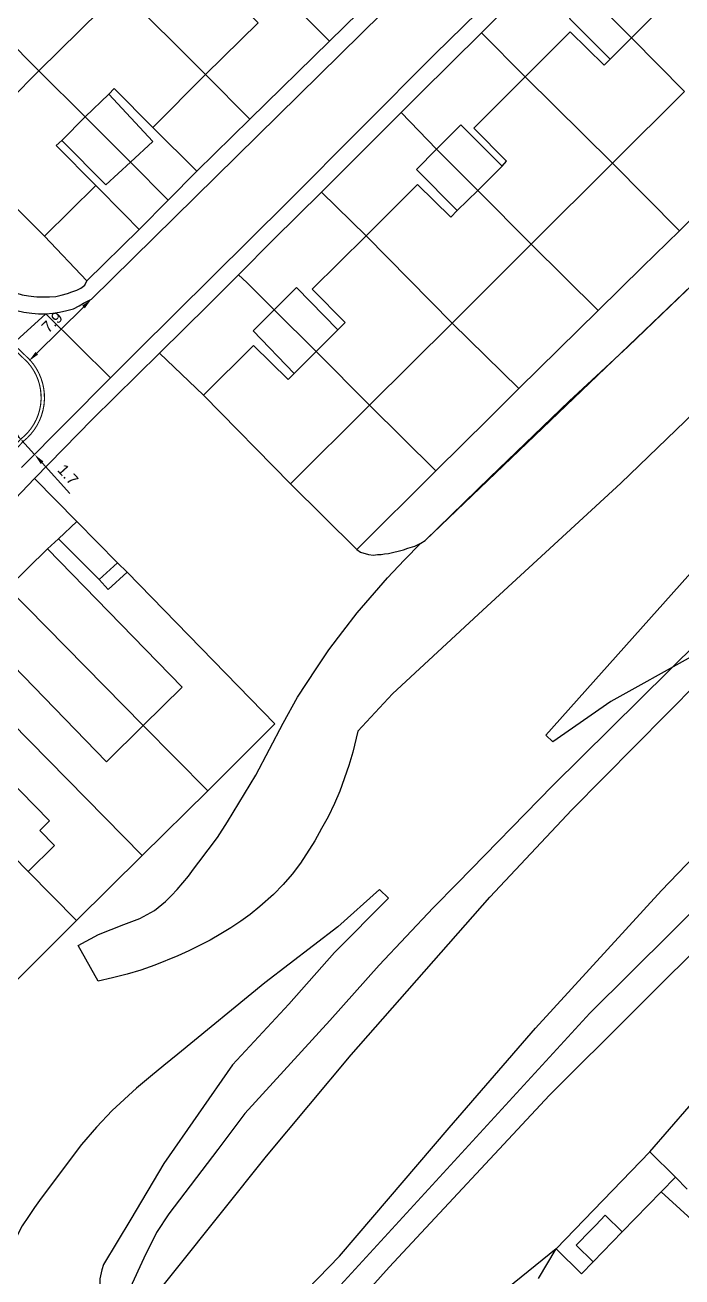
# Model space of a CAD drawing. Header units: millimetres. Extents: x 111502 to 977541, y 8702 to 1044108.
# Drawn here: x 486756.5 to 486815.4, y 235838.4 to 235950.7 of the extents above; entities that cross this region are included whole.
import ezdxf

# ---------------------------------------------------------------- set-up
doc = ezdxf.new("R2010")
doc.units = ezdxf.units.MM
doc.header["$LTSCALE"] = 0.25
doc.linetypes.add('DASHED2', pattern=[9.525, 6.35, -3.175])
for name, color, linetype in [('E HVSS As Laid Dimensions', 30, 'Continuous'), ('E HVSS As Laid HV', 10, 'Continuous'), ('X HVSS Site Background', 8, 'Continuous')]:
    doc.layers.add(name, color=color, linetype=linetype)
doc.styles.add('Arial', font='arial.ttf')
doc.dimstyles.new('HVSS AsLaid', dxfattribs={"dimtxt": 1, "dimasz": 1, "dimexe": 0, "dimexo": 0, "dimgap": 0.5, "dimtad": 1, "dimdec": 1, "dimzin": 1, "dimdsep": 46, "dimtxsty": 'Arial', "dimcen": 0.09, "dimadec": 0, "dimazin": 0, "dimtfac": 1, "dimtdec": 1, "dimtmove": 0, "dimatfit": 3, "dimfxl": 1, "dimtolj": 1, "dimtzin": 0, "dimarcsym": 0})

# ---------------------------------------------------------------- blocks, each defined once
blk = doc.blocks.new('OS MAP 060722')
at = {"layer": 'X HVSS Site Background'}
for points in [[(-2052.23, -3201.46), (-2051.58, -3201.41), (-2050.98, -3201.31), (-2050.33, -3201.16), (-2049.73, -3201.01), (-2049.23, -3200.76), (-2048.83, -3200.51), (-2048.13, -3200.16), (-2022.08, -3174.51), (-2007.71, -3160.17)], [(-2003.17, -3164.13), (-2007.08, -3168.11), (-2017.33, -3178.16), (-2030.53, -3191.46), (-2044.03, -3204.81), (-2046.41, -3207.21)], [(-2006.68, -3169.76), (-2012.23, -3175.36), (-2013.13, -3176.26)], [(-2026.78, -3177.01), (-2020.18, -3170.56), (-2019.58, -3169.96)], [(-2037.88, -3180.01), (-2033.18, -3175.36), (-2036.63, -3171.96), (-2036.13, -3171.46)], [(-2045.48, -3172.41), (-2052.83, -3179.66)], [(-2037.88, -3180.01), (-2045.48, -3172.41)], [(-2001.58, -3178.61), (-2005.23, -3174.96), (-2003.33, -3173.06)], [(-1999.68, -3176.71), (-2003.33, -3173.06)], [(-2052.83, -3179.66), (-2058.98, -3173.51)], [(-2026.78, -3177.01), (-2030.28, -3173.51)], [(-1999.68, -3176.71), (-1997.38, -3174.41)], [(-2013.13, -3176.26), (-2018.63, -3181.71), (-2020.33, -3183.41)], [(-2009.23, -3180.21), (-2013.13, -3176.26)], [(-2009.23, -3180.21), (-2005.18, -3176.16), (-2002.13, -3179.16), (-2001.58, -3178.61)], [(-2033.93, -3184.01), (-2026.78, -3177.01)], [(-2001.58, -3178.61), (-1999.68, -3176.71)], [(-1994.93, -3181.51), (-1999.68, -3176.71)], [(-2052.83, -3179.66), (-2057.97, -3184.8), (-2060.41, -3182.35), (-2062.44, -3184.37)], [(-2048.68, -3183.81), (-2052.83, -3179.66)], [(-2042.63, -3184.76), (-2037.88, -3180.01)], [(-2033.93, -3184.01), (-2037.88, -3180.01)], [(-2011.28, -3188.21), (-2010.88, -3187.76), (-2013.83, -3184.81), (-2009.23, -3180.21)], [(-2001.38, -3187.96), (-2009.23, -3180.21)], [(-2048.68, -3183.81), (-2046.58, -3181.76)], [(-2046.58, -3181.76), (-2046.08, -3181.26), (-2042.63, -3184.76)], [(-2046.58, -3181.76), (-2042.63, -3186.01), (-2044.63, -3187.86)], [(-1994.93, -3181.51), (-2001.38, -3187.96)], [(-2075.59, -3182.44), (-2067.63, -3190.56), (-2058.53, -3199.56), (-2057.43, -3200.26), (-2056.23, -3200.76), (-2055.63, -3200.96), (-2055.38, -3201.01), (-2054.83, -3201.16), (-2054.18, -3201.31), (-2053.48, -3201.41), (-2052.88, -3201.46), (-2052.23, -3201.46)], [(-2062.44, -3184.37), (-2052.33, -3194.51)], [(-2050.78, -3185.91), (-2048.68, -3183.81)], [(-2044.63, -3187.86), (-2048.68, -3183.81)], [(-2038.68, -3188.66), (-2033.93, -3184.01)], [(-2020.33, -3183.41), (-2027.48, -3190.56)], [(-2017.18, -3186.71), (-2020.33, -3183.41)], [(-2070.76, -3184.73), (-2056.73, -3198.76), (-2056.23, -3199.06), (-2055.83, -3199.21), (-2055.38, -3199.46), (-2054.83, -3199.61), (-2054.33, -3199.76), (-2053.78, -3199.86), (-2053.28, -3199.91), (-2053.03, -3199.96), (-2051.88, -3199.96), (-2051.33, -3199.91), (-2050.83, -3199.81), (-2050.28, -3199.66), (-2049.88, -3199.51), (-2049.43, -3199.36), (-2049.08, -3199.16), (-2048.73, -3198.91), (-2048.53, -3198.51)], [(-2047.53, -3261.36), (-2049.33, -3258.16), (-2047.48, -3257.16), (-2045.23, -3256.26), (-2043.78, -3255.71), (-2042.48, -3255.01), (-2041.48, -3254.21), (-2040.93, -3253.66), (-2040.43, -3253.11), (-2039.43, -3251.91), (-2038.98, -3251.31), (-2038.48, -3250.66), (-2036.83, -3248.46), (-2035.93, -3247.06), (-2033.38, -3242.86), (-2030.93, -3238.21), (-2029.63, -3235.86), (-2027.98, -3233.31), (-2026.83, -3231.61), (-2025.58, -3229.96), (-2024.28, -3228.31), (-2021.58, -3225.16), (-2020.08, -3223.56), (-2018.58, -3222.06), (-2018.18, -3221.81), (-1979.55, -3184.8)], [(-2038.68, -3188.66), (-2042.63, -3184.76)], [(-2024.33, -3222.61), (-2023.98, -3222.86), (-2023.28, -3223.06), (-2022.83, -3223.11), (-2022.48, -3223.06), (-2022.13, -3223.06), (-2021.83, -3223.01), (-2021.48, -3222.96), (-2020.13, -3222.66), (-2019.73, -3222.51), (-2019.13, -3222.31), (-2018.58, -3222.06), (-2018.18, -3221.81), (-2012.38, -3216.16), (-2005.28, -3209.31), (-1999.98, -3204.41), (-1994.68, -3199.31), (-1988.03, -3192.86), (-1982.03, -3187.01), (-1979.6, -3184.75)], [(-2017.18, -3186.71), (-2014.98, -3184.51), (-2011.28, -3188.21)], [(-2047.73, -3189.96), (-2051.28, -3186.36), (-2050.78, -3185.91)], [(-2044.63, -3187.86), (-2046.83, -3189.91), (-2050.78, -3185.91)], [(-2015.33, -3192.21), (-2018.98, -3188.51), (-2017.18, -3186.71)], [(-2013.48, -3190.41), (-2017.18, -3186.71)], [(-1988.88, -3187.56), (-1995.38, -3194.01)], [(-2044.63, -3187.86), (-2041.23, -3191.26)], [(-2041.23, -3191.26), (-2038.68, -3188.66)], [(-2013.48, -3190.41), (-2011.28, -3188.21)], [(-2001.38, -3187.96), (-2008.68, -3195.21)], [(-1995.38, -3194.01), (-2001.38, -3187.96)], [(-2052.33, -3194.51), (-2047.73, -3189.96)], [(-2045.19, -3192.52), (-2047.73, -3189.96)], [(-2023.48, -3194.46), (-2018.88, -3189.86), (-2015.88, -3192.81), (-2015.33, -3192.21)], [(-1984.98, -3201.56), (-2000.63, -3216.66), (-2013.03, -3228.06), (-2021.13, -3235.56), (-2024.23, -3238.91), (-2024.68, -3240.81), (-2025.03, -3242.01), (-2025.83, -3244.31), (-2026.33, -3245.41), (-2026.88, -3246.61), (-2027.48, -3247.66), (-2028.08, -3248.76), (-2029.38, -3250.76), (-2030.13, -3251.76), (-2030.93, -3252.66), (-2031.78, -3253.56), (-2033.03, -3254.66), (-2033.88, -3255.36), (-2034.73, -3255.96), (-2035.63, -3256.56), (-2036.53, -3257.11), (-2037.48, -3257.66), (-2038.43, -3258.16), (-2039.38, -3258.61), (-2040.38, -3259.06), (-2042.43, -3259.91), (-2043.68, -3260.36), (-2044.93, -3260.71), (-2046.23, -3261.06), (-2047.53, -3261.36)], [(-2027.48, -3190.56), (-2031.78, -3194.81), (-2034.93, -3197.96)], [(-2023.48, -3194.46), (-2027.48, -3190.56)], [(-2015.33, -3192.21), (-2013.48, -3190.41)], [(-2008.68, -3195.21), (-2013.48, -3190.41)], [(-2043.83, -3193.91), (-2041.23, -3191.26)], [(-2043.83, -3193.91), (-2045.19, -3192.52)], [(-2048.53, -3198.51), (-2052.33, -3194.51)], [(-2048.53, -3198.51), (-2043.83, -3193.91)], [(-2026.03, -3202.91), (-2025.38, -3202.26), (-2028.33, -3199.26), (-2023.48, -3194.46)], [(-2015.78, -3202.31), (-2023.48, -3194.46)], [(-1995.38, -3194.01), (-1998.68, -3197.26), (-2002.68, -3201.16)], [(-2008.68, -3195.21), (-2015.78, -3202.31)], [(-2002.68, -3201.16), (-2008.68, -3195.21)], [(-1966.77, -3195.99), (-1967.98, -3197.51), (-1970.18, -3200.31), (-1981.03, -3215.11), (-1986.88, -3223.31), (-1987.73, -3224.56), (-1989.08, -3226.21), (-1989.58, -3226.76), (-1990.83, -3228.01), (-1991.08, -3228.31), (-2006.78, -3243.81), (-2015.28, -3252.56), (-2017.48, -3254.76), (-2022.33, -3259.91), (-2026.73, -3264.86), (-2034.38, -3273.21), (-2036.78, -3276.46), (-2041.18, -3282.21), (-2042.28, -3283.91), (-2043.43, -3286.21), (-2045.88, -3291.51)], [(-2007.38, -3239.26), (-1992.38, -3222.51), (-1973.63, -3203.66), (-1971.38, -3201.06), (-1969.03, -3198.46), (-1966.71, -3196.04)], [(-2034.93, -3197.96), (-2037.63, -3200.66), (-2042.03, -3205.01)], [(-2034.2, -3198.67), (-2034.93, -3197.96)], [(-2031.73, -3201.11), (-2034.2, -3198.67)], [(-2031.73, -3201.11), (-2029.73, -3199.11), (-2026.03, -3202.91)], [(-2029.93, -3206.81), (-2033.63, -3203.01), (-2031.73, -3201.11)], [(-2027.98, -3204.86), (-2031.73, -3201.11)], [(-2002.68, -3201.16), (-2009.78, -3208.16)], [(-2060.53, -3209.01), (-2052.23, -3201.46)], [(-2052.23, -3201.46), (-2046.41, -3207.21)], [(-2015.78, -3202.31), (-2023.18, -3209.66)], [(-2009.78, -3208.16), (-2015.78, -3202.31)], [(-1959.63, -3202.23), (-1963.28, -3204.96), (-1982.93, -3222.06), (-1994.33, -3232.26), (-2001.53, -3236.26), (-2006.73, -3239.86), (-2007.38, -3239.26)], [(-2044.78, -3292.51), (-2032.43, -3277.06), (-2024.83, -3267.96), (-2012.38, -3253.81), (-2005.03, -3245.96), (-1990.83, -3231.61), (-1985.13, -3226.16), (-1972.78, -3215.11), (-1960.18, -3204.71), (-1958.38, -3203.33)], [(-2027.98, -3204.86), (-2026.03, -3202.91)], [(-2038.08, -3208.76), (-2033.58, -3204.31), (-2030.48, -3207.36), (-2029.93, -3206.81)], [(-2042.03, -3205.01), (-2048.03, -3210.91), (-2053.23, -3216.26)], [(-2038.08, -3208.76), (-2042.03, -3205.01)], [(-2029.93, -3206.81), (-2027.98, -3204.86)], [(-2023.18, -3209.66), (-2027.98, -3204.86)], [(-2046.41, -3207.21), (-2054.4, -3215.27)], [(-2030.28, -3216.71), (-2038.08, -3208.76)], [(-2009.78, -3208.16), (-2012.48, -3210.86), (-2017.23, -3215.56)], [(-2023.18, -3209.66), (-2030.28, -3216.71)], [(-2017.23, -3215.56), (-2023.18, -3209.66)], [(-2133.77, -3413.72), (-2102.63, -3378.86), (-2085.53, -3358.06), (-2065.38, -3333.71), (-2036.63, -3300.46), (-2003.43, -3264.21), (-1977.78, -3238.81), (-1948.46, -3212)], [(-2017.23, -3215.56), (-2024.33, -3222.61)], [(-2053.23, -3216.26), (-2055.53, -3218.66), (-2059.38, -3222.41)], [(-2049.43, -3220.11), (-2053.23, -3216.26)], [(-2024.33, -3222.61), (-2030.28, -3216.71)], [(-2049.43, -3220.11), (-2051.08, -3221.66)], [(-2045.78, -3223.81), (-2049.43, -3220.11)], [(-2055.63, -3226.06), (-2052.08, -3222.56)], [(-2051.08, -3221.66), (-2052.08, -3222.56)], [(-2052.08, -3222.56), (-2039.98, -3234.96), (-2043.48, -3238.41)], [(-2047.43, -3225.31), (-2051.08, -3221.66)], [(-2047.43, -3225.31), (-2045.78, -3223.81)], [(-2044.93, -3224.66), (-2046.63, -3226.21), (-2047.43, -3225.31)], [(-2044.93, -3224.66), (-2045.78, -3223.81)], [(-2044.93, -3224.66), (-2031.68, -3238.26), (-2037.68, -3244.26)], [(-2043.48, -3238.41), (-2055.63, -3226.06)], [(-2092.43, -3362.46), (-2085.38, -3353.91), (-2070.63, -3335.66), (-2058.88, -3321.36), (-2055.48, -3317.16), (-2045.68, -3306.76), (-2034.28, -3294.76), (-2029.73, -3290.01), (-2025.88, -3286.01), (-2024.28, -3284.16), (-2016.03, -3274.51), (-2008.28, -3265.56), (-1996.98, -3253.21), (-1988.83, -3244.71)], [(-1991.88, -3256.46), (-2007.03, -3271.56), (-2021.43, -3287.01), (-2036.33, -3303.66), (-2046.83, -3315.81), (-2065.08, -3337.76), (-2089.63, -3366.96), (-2113.08, -3395.06), (-2115.13, -3397.41), (-2117.03, -3399.81), (-2118.83, -3402.31), (-2119.18, -3402.76), (-2120.83, -3405.36), (-2122.43, -3408.01), (-2123.93, -3410.71), (-2125.18, -3413.51), (-2126.28, -3416.41), (-2126.58, -3417.31), (-2127.28, -3419.56), (-2127.5, -3420.47), (-2127.98, -3422.66), (-2128.51, -3425.94)], [(-2043.48, -3238.41), (-2046.78, -3241.66), (-2058.88, -3229.21)], [(-2043.58, -3250.06), (-2057.03, -3236.41)], [(-2061, -3237.65), (-2051.88, -3246.96), (-2052.76, -3247.82), (-2051.43, -3249.17), (-2053.8, -3251.5)], [(-2037.68, -3244.26), (-2043.48, -3238.41)], [(-2037.68, -3244.26), (-2043.58, -3250.06)], [(-1998.03, -3276.66), (-1976.88, -3252.26)], [(-2053.8, -3251.5), (-2055.13, -3250.16)], [(-2043.58, -3250.06), (-2049.48, -3255.91)], [(-2049.48, -3255.91), (-2053.8, -3251.5)], [(-2021.48, -3253.91), (-2022.28, -3253.11), (-2026.03, -3256.46), (-2032.58, -3261.51), (-2040.38, -3267.91), (-2041.63, -3268.91), (-2042.83, -3269.91), (-2044.08, -3270.96), (-2046.28, -3272.96), (-2047.68, -3274.46), (-2049.03, -3276.01), (-2052.63, -3280.81), (-2053.23, -3281.66), (-2053.78, -3282.46), (-2054.33, -3283.31), (-2054.83, -3284.21), (-2055.33, -3285.21), (-2055.93, -3286.61), (-2056.43, -3288.01)], [(-2021.48, -3253.91), (-2026.33, -3258.76), (-2030.43, -3263.41), (-2035.48, -3268.86), (-2041.63, -3277.71), (-2044.58, -3282.71), (-2047.03, -3286.76), (-2047.18, -3287.26), (-2047.38, -3288.06), (-2047.38, -3289.36), (-2047.28, -3289.76), (-2047.08, -3290.41), (-2046.93, -3290.81), (-2046.73, -3291.16), (-2046.48, -3291.51), (-2046.22, -3291.8)], [(-2049.48, -3255.91), (-2055.63, -3262.06)], [(-1994.68, -3280.01), (-1995.74, -3278.94)], [(-2006.43, -3285.36), (-1998.03, -3276.66)], [(-1995.74, -3278.94), (-1998.03, -3276.66)], [(-1997.03, -3280.26), (-1995.74, -3278.94)], [(-1988.83, -3287.71), (-1997.03, -3280.26)], [(-1997.03, -3280.26), (-2000.51, -3283.83)], [(-2002.03, -3282.35), (-2002.88, -3283.23), (-2003.34, -3283.7)], [(-2000.51, -3283.83), (-2002.03, -3282.35)], [(-2003.34, -3283.7), (-2004.65, -3285.04), (-2003.12, -3286.52)], [(-2000.51, -3283.83), (-2003.12, -3286.52)], [(-2006.43, -3285.36), (-2012.73, -3290.46), (-2021.53, -3297.86), (-2028.73, -3306.26)], [(-2008.03, -3288.01), (-2006.43, -3285.36)], [(-2003.12, -3286.52), (-2004.18, -3287.61), (-2006.43, -3285.36)]]:
    blk.add_lwpolyline(points, dxfattribs=at)
blk = doc.blocks.new('*D1697')
at = {"layer": 'Defpoints', "color": 0, "transparency": 16777216}
for p in [(486756.21, 235913.48), (486756.21, 235913.48), (486757.35, 235912.22)]:
    blk.add_point(p, dxfattribs=at)
at = {"layer": 'E HVSS As Laid Dimensions', "color": 0, "lineweight": -2, "transparency": 16777216}
for p, q in [((486755.53, 235914.22), (486754.86, 235914.96)), ((486756.21, 235913.48), (486757.35, 235912.22)), ((486758.02, 235911.48), (486760.53, 235908.72))]:
    blk.add_line(p, q, dxfattribs=at)
at = {"layer": 'E HVSS As Laid Dimensions', "color": 0, "transparency": 16777216}
for points in [[(486755.66, 235914.33), (486755.41, 235914.1), (486756.21, 235913.48)], [(486758.15, 235911.59), (486757.9, 235911.37), (486757.35, 235912.22)]]:
    blk.add_solid(points, dxfattribs=at)
at = {"layer": 'E HVSS As Laid Dimensions', "color": 0, "transparency": 16777216, "insert": (486760.35, 235910.41), "char_height": 1, "attachment_point": 5, "rotation": 312.2909, "style": 'Arial'}
blk.add_mtext('\\A1;1.7', dxfattribs=at)
blk = doc.blocks.new('*D1699')
at = {"layer": 'Defpoints', "color": 0, "transparency": 16777216}
for p in [(486762.45, 235926.15), (486756.83, 235920.59), (486756.83, 235920.59)]:
    blk.add_point(p, dxfattribs=at)
at = {"layer": 'E HVSS As Laid Dimensions', "color": 0, "lineweight": -2, "transparency": 16777216}
blk.add_line((486761.74, 235925.45), (486757.55, 235921.3), dxfattribs=at)
at = {"layer": 'E HVSS As Laid Dimensions', "color": 0, "transparency": 16777216}
for points in [[(486761.62, 235925.57), (486761.86, 235925.33), (486762.45, 235926.15)], [(486757.43, 235921.41), (486757.66, 235921.18), (486756.83, 235920.59)]]:
    blk.add_solid(points, dxfattribs=at)
at = {"layer": 'E HVSS As Laid Dimensions', "color": 0, "transparency": 16777216, "insert": (486758.93, 235924.09), "char_height": 1, "attachment_point": 5, "rotation": 44.7029, "style": 'Arial'}
blk.add_mtext('\\A1;7.9', dxfattribs=at)

msp = doc.modelspace()

# ---------------------------------------------------------------- linework, layer by layer
at = {"lineweight": 0}
msp.add_circle((488727.82, 239008.33), 11388.42, dxfattribs=at)
at = {"layer": 'E HVSS As Laid HV', "linetype": 'DASHED2', "lineweight": 0, "const_width": 0.1, "flags": 128}
for points in [[(486629.65, 235730.07), (486629.25, 235753.13), (486627.46, 235781.33), (486627.52, 235790.79, -0.342153), (486628.38, 235791.95), (486633.75, 235794.67), (486659.75, 235804.65), (486691.16, 235818.24, 0.283908), (486692.39, 235820.98, -0.182161), (486693.76, 235823.99), (486704.7, 235828.88, 0.486323), (486706.34, 235834.7), (486698.3, 235842.9, -0.196549), (486697.37, 235847.94, -0.06186), (486699.54, 235856.69), (486711.97, 235869.47), (486730.69, 235888.07), (486744.38, 235901.56), (486749.97, 235906.87), (486756.1, 235913.59, 0.436638), (486756.73, 235920.49), (486739.68, 235936.87), (486723.57, 235953.32), (486709.38, 235967.63), (486684.45, 235992.32), (486667.08, 236009.71), (486642.76, 236034.21), (486625.09, 236051.92), (486598.61, 236078.66), (486581.75, 236095.16), (486555.42, 236121.28), (486543.49, 236133.12), (486510.86, 236165.55), (486490.21, 236186.45), (486471.67, 236205.03), (486450, 236227.18, -0.053067), (486429.5, 236251.7, -0.02328), (486412.4, 236285.12), (486400.02, 236312.27, -0.251918), (486401.99, 236322.8), (486419.72, 236340.36), (486434.09, 236354.95), (486454.11, 236375.05)], [(486629.95, 235730.08), (486629.55, 235753.14), (486627.76, 235781.34), (486627.82, 235790.79, -0.352097), (486628.49, 235791.67), (486633.87, 235794.39), (486659.86, 235804.37), (486691.31, 235817.97, 0.283721), (486692.69, 235820.99, -0.177283), (486693.94, 235823.74), (486704.82, 235828.6, 0.487644), (486706.57, 235834.89), (486698.53, 235843.09, -0.195836), (486697.67, 235847.89, -0.061526), (486699.8, 235856.52), (486712.18, 235869.26), (486730.9, 235887.86), (486744.58, 235901.34), (486750.18, 235906.66), (486756.31, 235913.37, 0.435719), (486756.94, 235920.7), (486739.89, 235937.08), (486723.78, 235953.53), (486709.59, 235967.84), (486684.66, 235992.54), (486667.29, 236009.92), (486642.97, 236034.42), (486625.3, 236052.13), (486598.82, 236078.88), (486581.96, 236095.37), (486555.63, 236121.49), (486543.71, 236133.33), (486511.07, 236165.76), (486490.43, 236186.66), (486471.89, 236205.24), (486450.22, 236227.39, -0.053057), (486429.76, 236251.86, -0.023274), (486412.68, 236285.25), (486400.3, 236312.38, -0.251086), (486402.22, 236322.6), (486419.93, 236340.15), (486434.3, 236354.74), (486454.32, 236374.84)]]:
    msp.add_lwpolyline(points, format="xyb", dxfattribs=at)

# ---------------------------------------------------------------- block references
at = {"layer": 'E HVSS As Laid HV', "linetype": 'DASHED2', "lineweight": 0}
msp.add_blockref('OS MAP 060722', (488810.58, 239126.31), dxfattribs=at)

# ---------------------------------------------------------------- dimensions: what is measured, and where the dimension line sits
at = {"layer": 'E HVSS As Laid Dimensions'}
dim = msp.add_aligned_dim(p1=(486762.45, 235926.15), p2=(486756.83, 235920.59), distance=0, dimstyle='HVSS AsLaid', dxfattribs=at)
dim.commit()
dim.dimension.update_dxf_attribs({"geometry": '*D1699', "text_midpoint": (486758.93, 235924.09)})
dim = msp.add_linear_dim(base=(486756.21, 235913.48), p1=(486757.35, 235912.22), p2=(486756.21, 235913.48), angle=132.2909, dimstyle='HVSS AsLaid', dxfattribs=at)
dim.commit()
dim.dimension.update_dxf_attribs({"geometry": '*D1697', "text_midpoint": (486759.61, 235909.73), "dimtype": 161})

doc.saveas('drawing.dxf')
